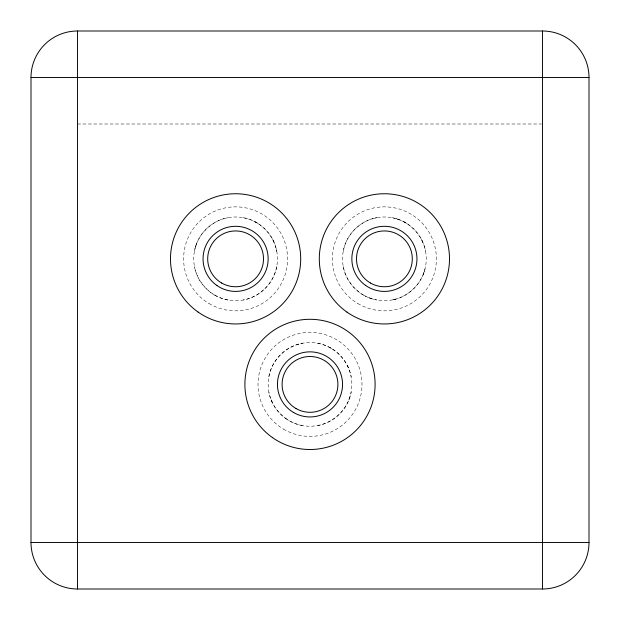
<?xml version="1.0" encoding="UTF-8"?>
<svg xmlns="http://www.w3.org/2000/svg" width="620" height="620" viewBox="0 0 620 620"><rect width="100%" height="100%" fill="white"/><g stroke="black" fill="none" stroke-linecap="round" stroke-linejoin="round"><path stroke-width="0.46" stroke-dasharray="3.1 2.33" d="M276.752 266.468C273.831 283.146 259.896 297.081 243.218 300.003M268.847 376.782C271.769 360.088 285.68 346.192 302.382 343.248L298.483 344.162M343.248 251.232C346.169 234.538 360.081 220.642 376.782 217.697L372.884 218.612M194.448 251.232C197.392 234.531 211.288 220.619 227.982 217.697M317.618 425.553C334.312 422.631 348.208 408.719 351.153 392.018M395.917 299.088L392.018 300.003C408.727 297.05 422.6 283.177 425.553 266.468M195.362 247.333L196.687 243.443M348.913 399.807L350.238 395.917M423.313 274.257L424.638 270.367M77.5 124L541.531 124M243.218 217.697C259.935 220.666 273.753 234.515 276.752 251.232L275.838 247.333M227.982 300.003C211.304 297.081 197.369 283.146 194.448 266.468M317.618 343.248C334.312 346.208 348.192 360.088 351.153 376.782M302.382 425.553C285.673 422.646 271.824 408.689 268.847 392.018M392.018 217.697C408.735 220.697 422.584 234.515 425.553 251.232M343.248 266.468C346.169 283.162 360.081 297.058 376.782 300.003M395.917 218.612L399.807 219.937M368.993 297.763L372.884 299.088M403.62 221.673L407.301 223.82M254.82 221.673L258.501 223.82M329.22 347.223L332.901 349.37M421.577 239.63L423.313 243.443M347.177 365.18L348.913 368.993M272.777 239.63L274.513 243.443M271.087 399.807L272.823 403.62M357.794 303.513A51.987 51.987 0 0 0 436.387 259.555A51.987 51.987 0 0 0 359.019 213.481A51.987 51.987 0 0 0 357.794 303.513M208.994 303.513A51.987 51.987 0 0 0 287.587 259.555A51.987 51.987 0 0 0 210.219 213.481A51.987 51.987 0 0 0 208.994 303.513M283.394 429.063A51.987 51.987 0 0 0 361.987 385.105A51.987 51.987 0 0 0 284.619 339.031A51.987 51.987 0 0 0 283.394 429.063M214.675 295.097A41.85 41.85 0 0 0 277.45 258.85A41.85 41.85 0 0 0 214.675 222.603A41.85 41.85 0 0 0 214.675 295.097M285.905 418.616A41.85 41.85 0 0 0 351.679 388.159A41.85 41.85 0 0 0 292.415 346.425A41.85 41.85 0 0 0 285.905 418.616M363.475 295.097A41.85 41.85 0 0 0 426.25 258.85A41.85 41.85 0 0 0 363.475 222.603A41.85 41.85 0 0 0 363.475 295.097"/><path stroke-width="0.93" d="M77.5 31L542.5 31A46.5 46.5 0 0 1 589 77.5L589 542.5A46.5 46.5 0 0 1 542.5 589L77.5 589A46.5 46.5 0 0 1 31 542.5L31 77.5A46.5 46.5 0 0 1 77.5 31L77.5 589M31 77.5L589 77.5M31 542.5L589 542.5M542.5 31L542.5 589M221.65 283.014A27.9 27.9 0 0 0 263.5 258.85A27.9 27.9 0 0 0 221.65 234.685A27.9 27.9 0 0 0 221.65 283.014M198.113 312.077A65.1 65.1 0 0 0 300.437 264.701A65.1 65.1 0 0 0 208.25 199.772A65.1 65.1 0 0 0 198.113 312.077M216.861 285.464A32.55 32.55 0 0 0 268.018 261.772A32.55 32.55 0 0 0 221.921 229.315A32.55 32.55 0 0 0 216.861 285.464M296.05 408.564A27.9 27.9 0 0 0 337.9 384.4A27.9 27.9 0 0 0 296.05 360.236A27.9 27.9 0 0 0 296.05 408.564M272.513 437.627A65.1 65.1 0 0 0 374.837 390.251A65.1 65.1 0 0 0 282.65 325.322A65.1 65.1 0 0 0 272.513 437.627M293.725 412.587A32.55 32.55 0 0 0 342.55 384.4A32.55 32.55 0 0 0 293.725 356.213A32.55 32.55 0 0 0 293.725 412.587M370.45 283.014A27.9 27.9 0 0 0 412.3 258.85A27.9 27.9 0 0 0 370.45 234.685A27.9 27.9 0 0 0 370.45 283.014M346.913 312.077A65.1 65.1 0 0 0 449.236 264.701A65.1 65.1 0 0 0 357.05 199.772A65.1 65.1 0 0 0 346.913 312.077M365.661 285.464A32.55 32.55 0 0 0 416.818 261.772A32.55 32.55 0 0 0 370.721 229.315A32.55 32.55 0 0 0 365.661 285.464"/></g></svg>
